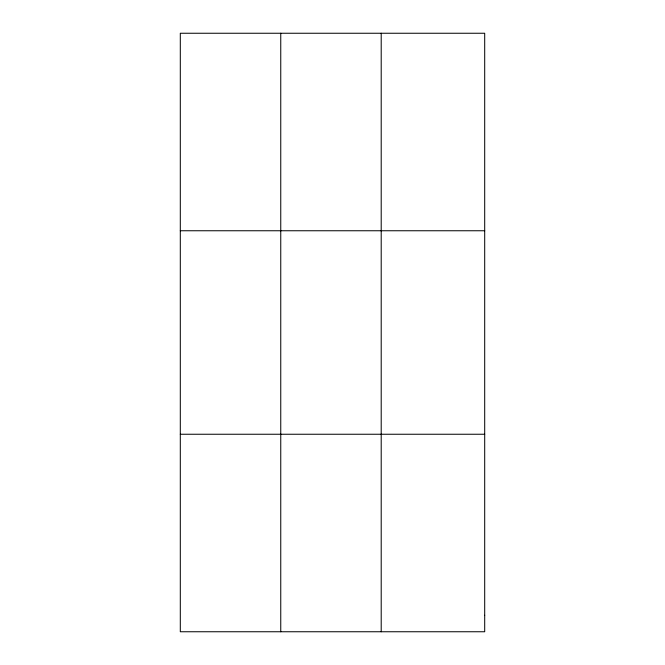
<?xml version="1.0" encoding="UTF-8"?>
<svg xmlns="http://www.w3.org/2000/svg" width="665" height="665" viewBox="0 0 665 665"><rect width="100%" height="100%" fill="white"/><g stroke="black" fill="none" stroke-linecap="round" stroke-linejoin="round"><path stroke-width="1" d="M280.755 631.75L280.755 33.25M381.203 631.75L381.203 33.25M180.306 230.755L484.694 230.755M180.306 434.245L484.694 434.245M484.694 615.291L484.694 631.75L180.306 631.75L180.306 33.25L484.694 33.25L484.694 615.291"/></g></svg>
